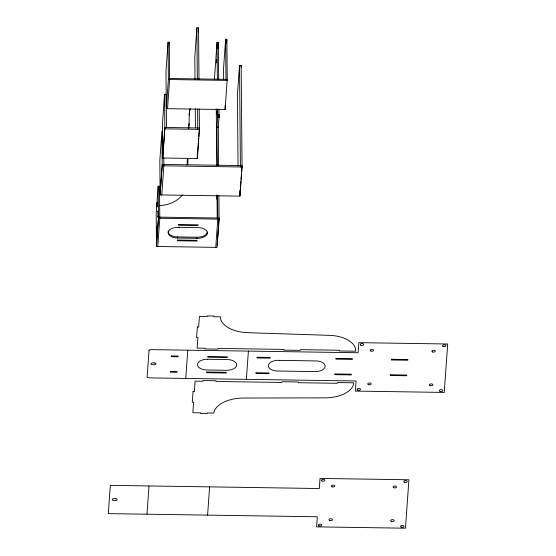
<?xml version="1.0" encoding="UTF-8"?>
<svg xmlns="http://www.w3.org/2000/svg" width="556" height="556" viewBox="0 0 556 556"><rect width="100%" height="100%" fill="white"/><g stroke="black" fill="none" stroke-linecap="round" stroke-linejoin="round"><path stroke-width="0.83" d="M187.129 165.264L187.337 158.328M187.831 164.639L187.984 158.418M188.901 128.221L189.304 114.348A28.419 23.811 4.1 0 1 189.999 108.948M218.23 45.648L218.286 45.21L218.244 48.622M167.53 108.684L169.608 79.536L169.288 42.235L168.051 42.221L165.973 71.363L166.293 108.663L225.138 109.546L227.209 79.362L169.601 78.5M166.487 127.484L166.202 94.325L164.555 94.305L162.47 123.453L162.776 157.987L197.338 158.509L199.416 129.36L199.243 108.983M157.772 246.489L159.794 218.237L159.475 186.225L158.161 186.204L156.208 213.56L156.458 246.475L217.076 247.385L219.092 219.133L218.89 195.684M169.163 43.952L169.288 42.235M159.294 188.79L159.475 186.225M157.876 211.753L157.932 211.037L157.925 217.278L157.98 216.562M156.451 245.37L158.467 217.118L219.085 218.028L217.125 245.425M160.128 193.557L162.206 164.409L242.034 165.612L241.603 171.609M162.762 156.604L164.84 127.456L199.409 127.977M156.458 246.475L158.474 218.223L158.161 186.204M160.135 194.941L162.22 165.792L161.914 131.258L159.836 160.406L160.135 194.941L239.963 196.136L242.041 166.988L241.158 65.455L239.511 65.434L237.433 94.583L238.058 166.244M162.776 157.987L164.854 128.839L164.555 94.305M166.293 108.663L168.378 79.515L168.051 42.221M161.782 194.961L163.86 165.813L163.791 157.633M146.986 514.21L149.001 485.958M189.304 114.348L189.255 115.064A28.419 23.811 4.1 0 1 190.173 108.913M198.985 79.626L198.534 27.828L196.887 27.8L194.808 56.948L195.003 79.397M198.228 32.109L198.534 27.828M197.324 157.126L198.673 138.263M198.798 136.547L199.222 130.549M185.76 378.434L187.775 350.183M214.387 79.543L217.042 42.36L218.362 42.374L218.682 79.675M218.237 44.105L218.362 42.374M217.306 165.257L216.972 127.046L217.695 116.955L217.625 109.143M218.626 165.278L218.293 127.06L219.008 116.975L218.939 109.164M216.652 151.934L216.701 151.218M168.378 79.515L227.216 80.405L226.862 39.302L225.625 39.288L223.547 68.437L223.637 79.515M226.556 43.59L226.862 39.302M217.278 217.452L217.229 218.167L217.028 195.045M215.763 247.364L217.778 219.113L217.57 195.663M207.603 515.12L209.619 486.868M241.033 67.172L241.158 65.455M239.949 194.76L240.929 181.041M241.054 179.324L241.485 173.326M246.377 379.345L248.393 351.1M159.197 205.525L161.754 205.428A29.711 24.895 4.1 0 0 182.472 194.878M207.374 231.991A9.883 5.379 -0.5 0 1 197.116 237.224L176.732 236.898A9.883 5.379 -0.5 0 1 168.232 230.9M178.42 227.314L197.894 227.571A9.883 5.379 -0.5 0 1 207.388 233.096A9.883 5.379 -0.5 0 1 197.13 238.329L176.738 238.003A9.883 5.379 -0.5 0 1 168.155 232.714A9.883 5.379 -0.5 0 1 176.759 227.328L179.477 227.328M217.695 116.955L219.008 116.975M216.972 127.046L218.293 127.06M164.854 128.839L199.416 129.36M162.22 165.792L242.041 166.988M158.21 187.831L159.523 187.852M158.474 218.223L219.092 219.133M197.13 238.329L196.539 238.281L196.532 237.176M239.511 65.434L240.4 166.967M239.914 190.444L239.963 196.136M225.625 39.288L225.972 79.348M225.097 105.105L225.138 109.546M217.042 42.36L217.368 79.654M216.277 108.893L216.77 165.73M216.861 195.038L216.903 199.326M196.887 27.8L197.338 79.605M197.595 108.955L197.776 129.333M197.297 153.671L197.338 158.509M195.26 108.754L195.427 127.748M177.649 236.891L177.656 237.996M188.366 127.47A28.419 23.811 4.1 0 1 189.061 124.426M188.248 128.304A28.419 23.811 4.1 0 1 189.116 123.71M217.472 116.426L217.514 117.712L217.57 114.251L217.472 116.426M218.793 116.447C218.918 121.514 218.974 109.462 218.793 116.447M216.875 47.274L216.91 48.643L216.965 45.189L216.875 47.274M216.548 61.348C216.631 67.29 216.777 54.273 216.548 61.348M217 113.188C217.076 118.866 217.229 106.196 217 113.188M157.153 203.767L157.209 206.707L157.251 202.071L157.153 203.767M110.324 485.374L108.309 513.626L317.302 516.774L316.586 526.866L405.463 528.2L408.924 479.772L320.041 478.431L319.325 488.522L110.324 485.374M156.82 226.549L156.82 232.79L156.82 226.549M149.064 350.051L147.111 377.406L149.55 377.892L356.076 380.999L355.353 391.09L444.237 392.425L447.691 343.997L358.815 342.656L358.092 352.747L151.566 349.641L149.064 350.051M177.51 240.053L177.461 240.776L196.935 241.068L196.984 240.345L177.51 240.053M178.622 224.541L178.566 225.256L198.04 225.548L198.089 224.832L178.622 224.541M170.518 371.471L170.463 372.193L177.051 372.291L177.1 371.575L170.518 371.471M171.623 355.958L171.575 356.674L178.156 356.771L178.205 356.055L171.623 355.958M197.352 326.977L196.595 337.589L197.915 337.61L197.165 348.105L204.983 348.223L204.935 348.939L218.015 349.133L218.07 348.417L283.901 349.404L283.852 350.127L300.31 350.37L300.365 349.654L339.285 350.238L339.229 350.961L355.694 351.204A28.419 15.478 -0.5 0 0 328.401 335.31L248.907 332.724A29.711 16.18 -0.5 0 1 220.475 318.22L220.412 316.823L213.824 316.725L213.879 316.003L207.291 315.905L207.242 316.621L199.423 316.503L198.673 326.998L197.352 326.977M193.036 391.626L192.279 402.231L193.592 402.252L192.842 412.747L200.667 412.865L200.612 413.581L207.2 413.678L207.249 412.962L213.831 413.059L214.102 411.669A29.711 16.18 -0.5 0 1 244.536 398.047L324.231 397.867A28.419 15.478 -0.5 0 0 353.727 382.82L337.27 382.57L337.221 383.286L298.301 382.702L298.35 381.986L281.892 381.736L281.836 382.458L216.006 381.465L216.055 380.749L202.975 380.547L202.919 381.27L195.1 381.152L194.35 391.646L193.036 391.626M206.811 372.02L206.762 372.735L226.229 373.027L226.285 372.312L206.811 372.02M207.916 356.5L207.868 357.223L227.341 357.515L227.39 356.799L207.916 356.5M255.996 372.756L255.941 373.479L269.028 373.674L269.076 372.958L255.996 372.756M257.101 357.244L257.053 357.96L270.133 358.161L270.181 357.438L257.101 357.244M334.914 373.945L334.858 374.668L351.322 374.911L351.371 374.195L334.914 373.945M336.019 358.432L335.97 359.148L352.428 359.398L352.476 358.676L336.019 358.432M390.291 374.779L390.242 375.495L406.7 375.745L406.749 375.029L390.291 374.779M391.403 359.266L391.348 359.982L407.805 360.232L407.861 359.51L391.403 359.266M207.722 359.28L206.061 359.287A9.883 5.379 -0.5 0 0 197.456 364.673A9.883 5.379 -0.5 0 0 206.04 369.962L226.424 370.296A9.883 5.379 -0.5 0 0 236.689 365.063A9.883 5.379 -0.5 0 0 227.195 359.53L207.722 359.28M279.758 360.357L277.18 360.344A9.883 5.379 -0.5 0 0 268.367 365.626A9.883 5.379 -0.5 0 0 276.728 371.019L315.926 371.61A9.883 5.379 -0.5 0 0 325.142 366.536A9.883 5.379 -0.5 0 0 317.205 360.955L279.758 360.357M154.325 362.922L152.678 362.901A1.647 0.897 -0.5 0 0 150.968 363.77A1.647 0.897 -0.5 0 0 152.552 364.694L154.193 364.715A1.647 0.897 -0.5 0 0 155.902 363.846A1.647 0.897 -0.5 0 0 154.325 362.922M115.551 498.697L113.904 498.676A1.647 0.897 -0.5 0 0 112.194 499.545A1.647 0.897 -0.5 0 0 113.778 500.469L115.426 500.49A1.647 0.897 -0.5 0 0 117.135 499.622A1.647 0.897 -0.5 0 0 115.551 498.697M319.081 525.92A1.731 0.945 -0.5 0 0 321.736 525.142A1.731 0.945 -0.5 0 0 319.2 524.287A1.731 0.945 -0.5 0 0 319.081 525.92M329.771 520.472A1.731 0.945 -0.5 0 0 332.418 519.693A1.731 0.945 -0.5 0 0 329.889 518.838A1.731 0.945 -0.5 0 0 329.771 520.472M332.057 486.792A1.731 0.945 -0.5 0 0 334.809 486.139A1.731 0.945 -0.5 0 0 332.412 485.173A1.731 0.945 -0.5 0 0 332.057 486.792M322.007 480.961A1.731 0.945 -0.5 0 0 324.885 480.495A1.731 0.945 -0.5 0 0 322.73 479.369A1.731 0.945 -0.5 0 0 322.007 480.961M393.808 487.737A1.731 0.945 -0.5 0 0 396.532 487.049A1.731 0.945 -0.5 0 0 394.1 486.111A1.731 0.945 -0.5 0 0 393.808 487.737M404.358 482.226A1.731 0.945 -0.5 0 0 407.2 481.684A1.731 0.945 -0.5 0 0 404.949 480.627A1.731 0.945 -0.5 0 0 404.358 482.226M391.215 521.285A1.731 0.945 -0.5 0 0 394.093 520.812A1.731 0.945 -0.5 0 0 391.931 519.693A1.731 0.945 -0.5 0 0 391.215 521.285M401.272 527.123A1.731 0.945 -0.5 0 0 404.017 526.449A1.731 0.945 -0.5 0 0 401.606 525.496A1.731 0.945 -0.5 0 0 401.272 527.123M370.824 351.024A1.731 0.945 -0.5 0 0 373.583 350.363A1.731 0.945 -0.5 0 0 371.186 349.397A1.731 0.945 -0.5 0 0 370.824 351.024M360.774 345.186A1.731 0.945 -0.5 0 0 363.652 344.72A1.731 0.945 -0.5 0 0 361.497 343.601A1.731 0.945 -0.5 0 0 360.774 345.186M432.575 351.962A1.731 0.945 -0.5 0 0 435.306 351.274A1.731 0.945 -0.5 0 0 432.874 350.336A1.731 0.945 -0.5 0 0 432.575 351.962M443.132 346.457A1.731 0.945 -0.5 0 0 445.968 345.915A1.731 0.945 -0.5 0 0 443.716 344.852A1.731 0.945 -0.5 0 0 443.132 346.457M357.855 390.145A1.731 0.945 -0.5 0 0 360.503 389.374A1.731 0.945 -0.5 0 0 357.967 388.519A1.731 0.945 -0.5 0 0 357.855 390.145M368.538 384.696A1.731 0.945 -0.5 0 0 371.193 383.918A1.731 0.945 -0.5 0 0 368.656 383.063A1.731 0.945 -0.5 0 0 368.538 384.696M429.983 385.51A1.731 0.945 -0.5 0 0 432.86 385.037A1.731 0.945 -0.5 0 0 430.705 383.918A1.731 0.945 -0.5 0 0 429.983 385.51M440.046 391.348A1.731 0.945 -0.5 0 0 442.791 390.673A1.731 0.945 -0.5 0 0 440.38 389.728A1.731 0.945 -0.5 0 0 440.046 391.348"/></g></svg>
